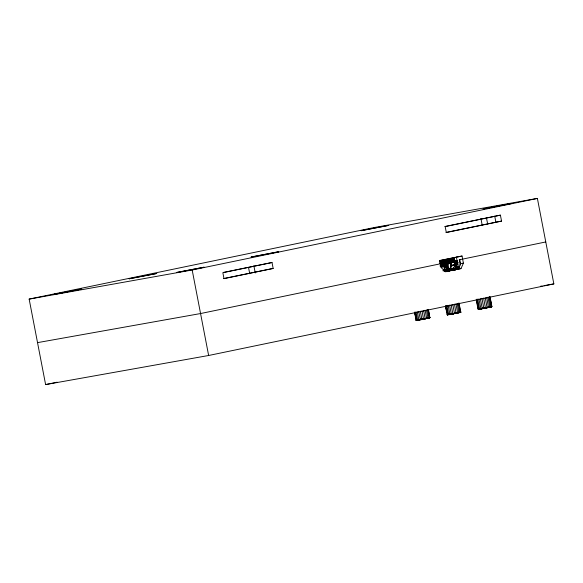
<?xml version="1.0" encoding="UTF-8"?>
<svg xmlns="http://www.w3.org/2000/svg" width="583" height="583" viewBox="0 0 583 583"><rect width="100%" height="100%" fill="white"/><g stroke="black" fill="none" stroke-linecap="round" stroke-linejoin="round"><path stroke-width="0.87" d="M414.717 313.035L416.08 320.096C420.095 320.519 425.277 318.529 428.971 317.669L427.441 309.726M447.023 266.103L445.638 269.681L443.51 270.206L445.172 266.89L444.975 265.374M446.447 270.279L447.846 265.928L445.179 266.431L444.355 270.374M443.481 270.308C447.278 270.111 452.991 268.785 450.892 263.625L450.506 263.37L454.478 261.424L454.259 260.958L440.041 263.567M453.392 268.442L455.046 265.258L454.951 263.902C457.291 264.442 456.533 260.521 454.572 261.92L454.478 261.424L442.956 263.48M454.492 259.814C456.54 262.416 456.402 266.511 454.368 269.127M441.229 266.781L447.547 265.593L447.445 263.429L440.559 264.573M422.486 318.763L416.284 320.373L429.642 317.837L428.104 309.573M419.571 319.746L416.153 320.256L429.824 317.779L428.388 309.493M445.514 306.622L447.256 314.849L460.65 312.357L459.061 303.087M490.026 297.563L491.724 306.388L491.352 306.906L491.848 306.388L489.982 296.681M448.087 268.464L448.757 268.136L448.087 268.464L448.356 269.885M414.673 312.153L416.269 320.256L423.557 319.156L425.167 318.624L423.615 310.506M455.928 303.794L457.64 312.801L456.088 313.326L454.412 304.093M483.569 298.008L485.493 308.101L487.096 307.569L485.209 297.687M457.291 267.021C455.979 267.269 457.706 268.537 457.291 267.021L458.289 266.839L458.442 267.633L456.117 268.049L458.442 267.633M441.79 266.584L447.547 265.593L447.504 263.545L440.413 264.412M457.575 263.13C458.661 262.219 456.11 261.082 457.174 261.585L457.83 262.532L457.364 263.348M453.457 260.82L454.543 259.377L453.778 258.407L439.473 261.388M425.131 310.2L426.669 318.325L423.535 318.945L429.919 317.444L429.139 317.917L420.438 319.746L418.711 311.446M456.744 312.794L458.049 312.779M476.785 299.254L478.847 309.252L491.848 306.388L478.016 309.041L476.311 300.216M420.285 319.557L424.184 318.617L416.08 320.096L418.332 320.001M428.782 318.099L429.795 317.436L428.265 309.493M457.225 303.532L458.777 312.779L460.606 312.313L460.883 311.912L447.044 314.572L455.148 313.319M447.205 265.666C449.209 265.127 445.966 260.637 447.7 265.469L441.885 266.46L447.751 265.316L447.431 263.392L447.81 265.272L447.205 265.666L447.154 264.653L446.549 264.551L440.34 265.695M457.976 266.606L458.661 266.3L457.976 266.606L458.26 268.071L459.032 268.071L454.5 268.931M457.648 263.02L457.699 262.904M489.698 296.754L491.571 306.469L490.711 307.052L488.503 307.511L486.725 297.388M429.795 317.436L425.772 318.318M489.137 307.008L491.075 306.862L479.714 309.107L477.666 299.108M448.567 271.408L447.831 270.898L446.855 271.117L447.183 270.148C439.108 271.459 447.963 268.727 443.124 270.942M420.307 311.147L421.881 319.258L425.124 318.85L427.966 318.056L426.428 309.937M489.749 307.256L488.022 297.119M441.827 266.562L447.78 265.382M457.487 263.224L457.043 263.487L457.83 262.532L456.97 263.523L454.951 263.902M460.242 311.992C461.896 312.284 459.193 311.832 459.193 312.575L447.256 314.849L447.693 314.82M447.35 263.29L440.682 264.675L447.445 263.56M490.711 307.052L489.035 296.907M459.812 259.697L460.57 263.654L458.172 269.091L461.007 268.581L463.405 263.144L462.035 256.024L439.575 260.521M456.547 267.276L457.167 266.999L456.868 267.648C455.622 264.077 459.44 270.228 454.135 268.792M454.674 270.439L455.512 269.28M441.163 265.673L441.768 265.768C441.338 267.233 443.167 266.854 442.461 265.622L441.856 265.527L443.561 265.396C443.131 266.861 444.96 266.482 444.253 265.25L443.648 265.156L445.354 265.025C444.931 266.482 446.753 266.11 446.046 264.879L445.441 264.784L446.549 264.551M458.879 312.685L460.606 311.992L458.901 303.167M443.612 269.9L443.189 270.272M454.623 270.293L455.039 269.404L453.487 268.428M447.831 270.898L447.336 271.642L447.904 271.037L447.183 270.148L446.972 271.182L447.46 270.388L447.081 271.277L447.693 270.694L447.176 271.401M426.639 318.471L427.915 318.209M457.604 312.947L460.213 312.255L459.36 312.32M455.177 269.805L454.9 270.155L454.9 269.2L444.516 271.35M455.418 267.51L456.161 267.254M447.321 259.843L446.695 260.448C446.826 259.034 449.872 259.931 448.706 259.413L447.897 259.566L448.997 259.654M479.853 309.158L491.615 306.833L491.724 306.388M446.716 260.331L447.343 259.683L446.702 260.579M490.274 306.95L491.615 306.833L482.294 308.633L480.305 298.627M459.747 312.575L458.238 303.313M456.044 265.09L456.54 264.733L455.534 263.961M445.558 269.769L443.576 270.242M442.92 265.841L441.389 266.431L442.92 265.841L442.832 265.403L440.282 265.863M443.882 265.644L443.801 265.207L444.632 265.032L444.712 265.469L441.637 266.438M444.013 265.884L444.712 265.469M446.505 265.097L444.982 265.688L446.505 265.097L446.425 264.66L440.15 265.833M447.831 263.705L454.478 261.424L450.309 263.436L450.921 268.1M441.04 266.227L447.504 263.545M418.098 319.819L416.153 320.256M454.507 258.918L453.712 258.437L454.543 259.377M455.979 264.93L456.54 264.733L456.853 266.562M454.478 261.424L447.103 263.975L451.337 263.195L450.404 263.385M457.4 263.414L456.751 263.545M449.508 305.04L451.402 314.222L460.723 312.175M417.362 320.205L416.459 320.424L418.2 319.943M452.328 269.842L453.115 269.667M420.897 319.258L419.476 319.681L424.191 318.763L419.388 319.557M424.176 318.843L429.241 317.779C427.179 317.706 429.205 318.384 429.758 317.706M425.758 318.464L427.208 318.056M424.184 318.617L420.955 319.389M426.669 318.325L429.911 317.618M460.876 312.094L458.93 312.532M460.381 312.437L460.796 312.255M491.841 306.571C489.742 306.942 474.198 310.433 478.956 308.815M478.497 309.252L476.267 299.334M441.688 266.46L445.813 265.513M460.213 312.255L448.742 314.631L446.87 305.514M452.014 270.111L459.127 268.523L455.855 269.12M454.594 269.521L457.043 268.989M457.655 268.865C443.357 272.123 461.43 267.991 454.507 269.382M454.441 268.974L458.471 268.085M448.823 270.694L450.426 270.33M450.491 270.315L448.939 270.672L450.528 270.308M454.507 269.477L456.547 269.084M454.383 269.907L456.875 269.018M454.842 269.492L457.356 268.923L454.66 269.528M447.525 314.776L448.181 314.631M457.793 268.836L452.095 270.097M440.872 264.544L447.394 263.443M455.403 261.752L454.572 261.92M455.782 263.727L455.053 263.88L454.667 261.905L456.591 261.541L457.75 262.131L457.32 261.563M427.813 318.311L429.686 317.888L428.971 317.844M479.022 308.983L484.517 308.101M479.146 309.099L480.261 308.946M489.844 307.161L490.835 306.95M446.636 271.263L450.193 270.519M29.15 299.101L374.359 227.508L537.388 198.417L553.85 283.899L208.641 355.492L45.612 384.583L29.15 299.101L192.179 270.009L537.388 198.417M223.333 272.443L272.013 262.51L273.157 268.442L223.996 278.638L222.852 272.706L272.013 262.51M444.844 226.503L500.403 215.142L501.548 221.081L446.308 232.53L445.172 226.598L500.403 215.142M223.595 278.557L273.157 268.442M445.988 232.435L501.548 221.081M462.035 256.024L439.939 260.608L441.316 267.728L445.543 271.795L461.007 268.581M446.964 260.12L447.518 260.003M439.903 261.701L454.441 258.823L454.492 259.61L439.939 262.627M439.83 262.991L454.383 259.974M439.662 263.312L454.215 260.295M439.444 263.567L453.997 260.543M440.617 263.48L453.771 260.747M440.551 263.771L200.567 313.545L37.531 342.636M545.768 241.952L459.244 259.799L460.271 265.141M454.776 261.089L457.356 260.557M440.209 265.95L441.04 265.775L441.12 266.212L440.296 266.387M442.832 265.403L442.009 265.578L442.089 266.016M446.425 264.66L445.594 264.835L445.682 265.272M441.768 265.768L440.661 265.994L440.814 266.788M441.892 265.724L443.561 265.396M443.685 265.352L445.354 265.025M445.478 264.981L447.154 264.653M442.657 266.263L443.481 266.088L441.907 266.365M455.469 263.946L457.903 263.465M455.403 264.966L456.54 264.733M455.476 265.229L456.613 264.995M447.176 268.442L448.742 268.114M458.289 266.839L457.152 267.08L457.305 267.867L456.314 268.049M457.123 267.4L458.872 267.036M443.095 270.578L453.785 268.42M443.707 270.65L454.091 268.493M444.006 270.811L454.39 268.654M444.275 271.051L454.667 268.894M450.739 270.257L446.855 271.117M445.857 271.408L450.739 270.395L446.505 271.263M451.781 270.184L453.377 269.856M446.199 271.408L450.71 270.556M451.891 270.279L459.491 268.654M45.612 384.583L57.178 382.186M447.168 270.862L446.345 271.022M449.063 314.295L451.985 313.931M450.542 314.222L449.296 314.477M445.594 262.255L441.885 262.94M446.33 271.073L453.231 269.71M457.64 312.801L451.402 314.222M487.06 307.802L488.576 307.423M448.225 259.501L448.378 259.471M456.372 261.57L456.664 261.512M425.16 318.763L417.661 320.038L416.073 311.927M454.521 313.632L456.125 313.239M487.089 307.715L479.714 309.107M440.602 264.595L447.088 263.217M449.172 270.621L450.032 270.461M451.322 314.164L454.521 313.552M440.69 264.638L447.299 263.392M447.212 263.99L451.235 263.217M487.643 307.511L486.12 307.569M482.367 308.699L483.897 308.407L481.901 298.328M441.958 262.926L445.179 262.335M449.61 269.12L453.538 268.399M425.707 318.558L427.164 318.209M444.151 262.481L454.026 260.776M444.406 262.59L454.15 260.849M444.516 262.7L454.259 260.958M454.733 260.914L457.327 260.455M444.61 262.831L454.354 261.097M444.683 262.991L454.434 261.257M440.653 264.514L447.336 263.327M440.835 266.934L444.304 266.263M451.271 265.345L455.104 264.66M460.57 263.654L463.405 263.144M445.193 266.591L447.037 266.263M451.293 265.498L455.119 264.82M458.056 264.259L457.21 264.405L457.057 263.618M445.193 266.744L447.897 266.322M451.293 265.659L455.119 264.974M445.172 266.89L447.015 266.562M451.264 265.804L455.09 265.119M441.04 266.788L446.964 266.693M451.22 265.935L455.046 265.258M446.046 267.036L447.89 266.708M445.988 267.408L447.824 267.08M446.483 267.633L447.715 267.415M447.059 268.326L448.757 268.02M455.148 266.861L457.014 266.708L455.308 267.014M443.86 269.893L445.704 269.565M449.952 268.807L453.778 268.122M459.856 267.058L458.347 267.327L456.365 257.037M443.794 270.009L445.638 269.681M449.887 268.923L453.72 268.238M449.712 269.076L453.632 268.333M454.033 268.916L457.196 268.34M452.102 269.9L453.618 269.63M449.048 270.687L450.404 270.446M540.412 286.297L542.205 285.976M543.997 285.655L553.85 283.899M427.084 318.303L429.139 317.917M448.881 314.682L450.025 314.477L448.065 305.303M448.473 261.738L450.061 261.461M456.402 268.151L458.325 267.816M491.207 306.469L490.325 306.614L491.688 306.651M428.396 317.669L429.277 317.516M444.414 265.877L447.729 265.476M448.334 261.818L447.474 261.658M459.193 312.575L460.606 312.313M478.344 309.325L478.847 309.252M429.482 317.91L416.787 320.184L415.191 312.073M417.268 311.708L418.856 319.819L421.881 319.258M490.332 306.796L491.178 306.731M427.966 318.056L429.635 317.699M441.87 266.723L445.12 267.029M448.261 271.277L448.83 271.416L447.904 271.037M447.547 314.9L445.47 305.74M416.728 320.351L415.679 316.489M448.035 314.82L445.988 305.667M480.99 308.954L478.862 298.897M416.269 320.256L416.787 320.184M453.814 258.539L454.565 259.195M444.508 263.028L444.224 262.62L444.552 263.195M417.661 320.038L418.856 319.819M482.957 308.407L482.782 308.035M457.378 261.709L457.502 261.825M452.889 313.865L451.104 304.734M447.489 264.23L448.487 269.259M494.734 216.155L495.871 222.087M486.419 217.619L487.621 223.85M480.917 218.494L482.287 225.614M477.441 304.552L478.293 308.968M456.591 261.541L456.97 263.523M456.205 261.599L456.562 263.603M455.884 261.665L456.263 263.64M455.731 261.694L456.146 263.684M455.607 261.716L455.986 263.691M454.995 261.847L455.374 263.822M452.772 304.413L454.507 313.414M445.966 307.43L446.811 311.847M421.975 310.826L423.506 318.77M414.994 312.954L415.336 314.718M253.889 265.848L255.259 272.968M248.547 267.582L249.728 273.719M192.179 270.009L208.641 355.492M451.002 263.458L451.461 266.016M457.167 266.999L457.254 267.816M54.416 294.262L53.993 294.393L81.693 289.051L54.416 294.262M129.543 278.689L129.113 278.82L156.82 273.485L129.543 278.689M176.904 272.407L176.474 272.538L204.181 267.196L176.904 272.407M251.462 256.935L251.033 257.067L278.74 251.732L251.462 256.935M361.518 230.576L361.096 230.708L388.795 225.373L361.518 230.576M483.438 208.823L483.015 208.954L510.715 203.62L483.438 208.823M448.465 270.767L446.214 271.182L448.465 270.767"/></g></svg>
